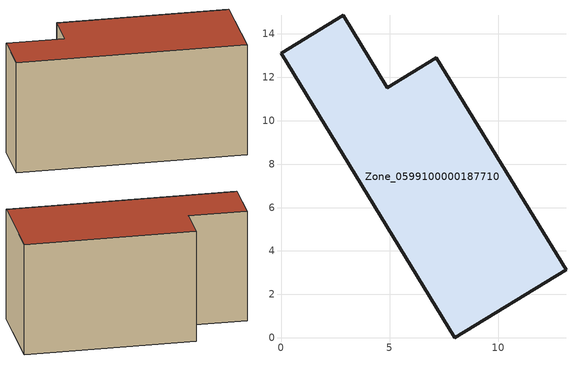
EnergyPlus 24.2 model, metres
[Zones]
Zone_0599100000187710
 floor ground (C_G): 8,0 0,13.11 2.86,14.86 4.89,11.53 7.15,12.91 13.13,3.14 z0
 wall outside (C_F): 4.89,11.53 2.86,14.86 0,13.11 8,0 13.13,3.14 7.15,12.91 4.89,11.53 z0:7.77
 roof outside (C_R): 13.13,3.14 7.15,12.91 4.89,11.53 2.86,14.86 0,13.11 8,0 z7.77
[BUILDING]
Pand.0599100000187710: North Axis=0; Terrain=City; Loads Convergence Tolerance Value=0.04; Temperature Convergence Tolerance Value=0.4; Solar Distribution=FullExterior; Maximum Number of Warmup Days=25; Minimum Number of Warmup Days=1
[Site:Location]
Rotterdam.The.Hague.AP_ZH_NLD Design_Conditions: Latitude=51.96; Longitude=4.45; Time Zone=1; Elevation=-4.5
[SITE:GROUNDTEMPERATURE:BUILDINGSURFACE]
18, 18, 18, 18, 18, 18, 18, 18, 18, 18, 18, 18
[MATERIAL] Thermal Absorptance=0.9; Solar Absorptance=0.7; Visible Absorptance=0.7
Name | Roughness | Thickness | Conductivity | Density | Specific Heat
G.TI.1975-1991 | MediumSmooth | 0.15 | 0.288461 | 540 | 1210
F.TI.1975-1991 | Rough | 0.3 | 0.230769 | 1920 | 840
R.TI.1975-1991 | MediumRough | 0.2 | 0.153846 | 1500 | 1000
[CONSTRUCTION]
C_G: G.TI.1975-1991
C_F: F.TI.1975-1991
C_R: R.TI.1975-1991
[ZONE]
Zone_0599100000187710: Type=1; Multiplier=1; Ceiling Height=Autocalculate; Volume=Autocalculate; Floor Area=autocalculate; Part of Total Floor Area=Yes
[ZONEINFILTRATION:DESIGNFLOWRATE]
Infil_Zone_0599100000187710: Zone or ZoneList or Space or SpaceList=Zone_0599100000187710; Schedule=AlwaysOn; Design Flow Rate Calculation Method=Flow/Area; Flow Rate per Floor Area=0.003; Constant Term Coefficient=1; Temperature Term Coefficient=0; Velocity Term Coefficient=0; Velocity Squared Term Coefficient=0
[HVACTEMPLATE:ZONE:IDEALLOADSAIRSYSTEM]
Zone_0599100000187710: Maximum Heating Supply Air Temperature=50; Minimum Cooling Supply Air Temperature=13; Maximum Heating Supply Air Humidity Ratio=0.0156; Minimum Cooling Supply Air Humidity Ratio=0.0077; Heating Limit=NoLimit; Cooling Limit=NoLimit; Dehumidification Control Type=ConstantSensibleHeatRatio; Cooling Sensible Heat Ratio=0.7; Dehumidification Setpoint=60; Humidification Control Type=None; Humidification Setpoint=30; Outdoor Air Method=None; Outdoor Air Flow Rate per Person=0.00944; Outdoor Air Flow Rate per Zone Floor Area=0; Outdoor Air Flow Rate per Zone=0; Demand Controlled Ventilation Type=None; Outdoor Air Economizer Type=NoEconomizer; Heat Recovery Type=None; Sensible Heat Recovery Effectiveness=0.7; Latent Heat Recovery Effectiveness=0.65
[ZONECONTROL:THERMOSTAT]
ThermostatControl_Zone_0599100000187710: Zone or ZoneList=Zone_0599100000187710; Control Type Schedule=DualSetpointControlType; Control 1=Thermostat_Zone_0599100000187710; Temperature Difference Between Cutout And Setpoint=0
[THERMOSTATSETPOINT:DUALSETPOINT]
Thermostat_Zone_0599100000187710: Heating Setpoint Temperature Schedule=HeatingSetpoint_Zone_0599100000187710; Cooling Setpoint Temperature Schedule=CoolingSetpoint_Zone_0599100000187710
[SCHEDULE:COMPACT]
HeatingSetpoint_Zone_0599100000187710: Through: 12/31, For: AllDays, Until: 24:00, 21
CoolingSetpoint_Zone_0599100000187710: Through: 12/31, For: AllDays, Until: 24:00, 24
DualSetpointControlType: Through: 12/31, For: AllDays, Until: 24:00, 4
AlwaysOn: Through: 12/31, For: AllDays, Until: 24:00, 1
